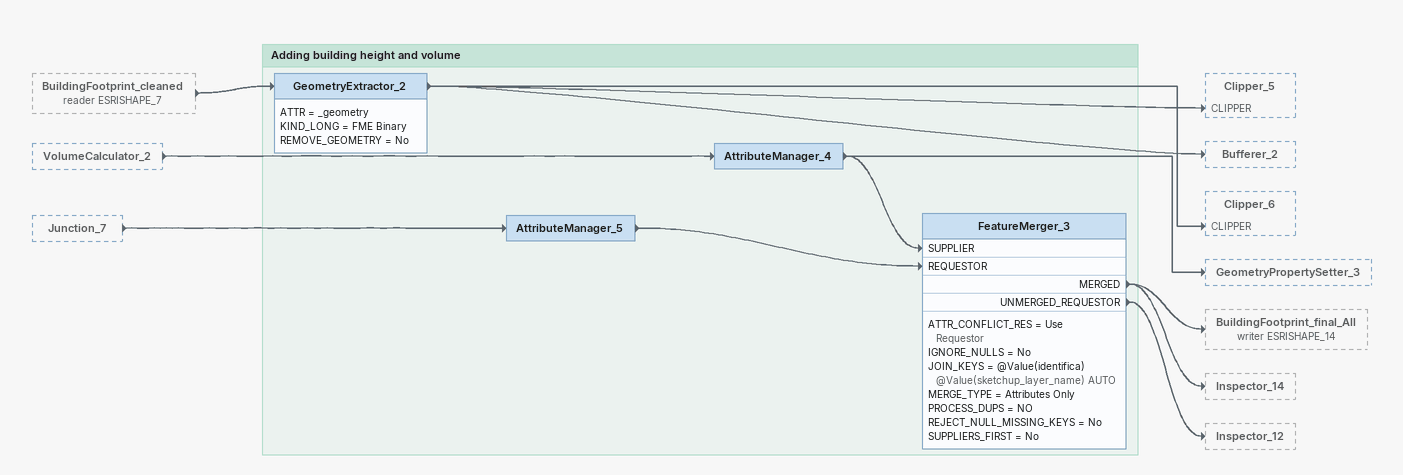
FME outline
BuildingFootprint_cleaned (reader ESRISHAPE_7) [outside]
    -> GeometryExtractor_2
VolumeCalculator_2 [outside]
    -> AttributeManager_4
Junction_7 [outside]
    -> AttributeManager_5

Bookmark: Adding building height and volume
GeometryExtractor_2
    ATTR = _geometry
    KIND_LONG = FME Binary
    REMOVE_GEOMETRY = No
    -> Clipper_5 [CLIPPER]
    -> Bufferer_2
    -> Clipper_6 [CLIPPER]
AttributeManager_5
    -> FeatureMerger_3 [REQUESTOR]
AttributeManager_4
    -> GeometryPropertySetter_3
    -> FeatureMerger_3 [SUPPLIER]
FeatureMerger_3
    ATTR_CONFLICT_RES = Use Requestor
    IGNORE_NULLS = No
    JOIN_KEYS = @Value(identifica) @Value(sketchup_layer_name) AUTO
    MERGE_TYPE = Attributes Only
    PROCESS_DUPS = NO
    REJECT_NULL_MISSING_KEYS = No
    SUPPLIERS_FIRST = No
    MERGED -> BuildingFootprint_final_All (writer ESRISHAPE_14)
    MERGED -> Inspector_14
    UNMERGED_REQUESTOR -> Inspector_12
